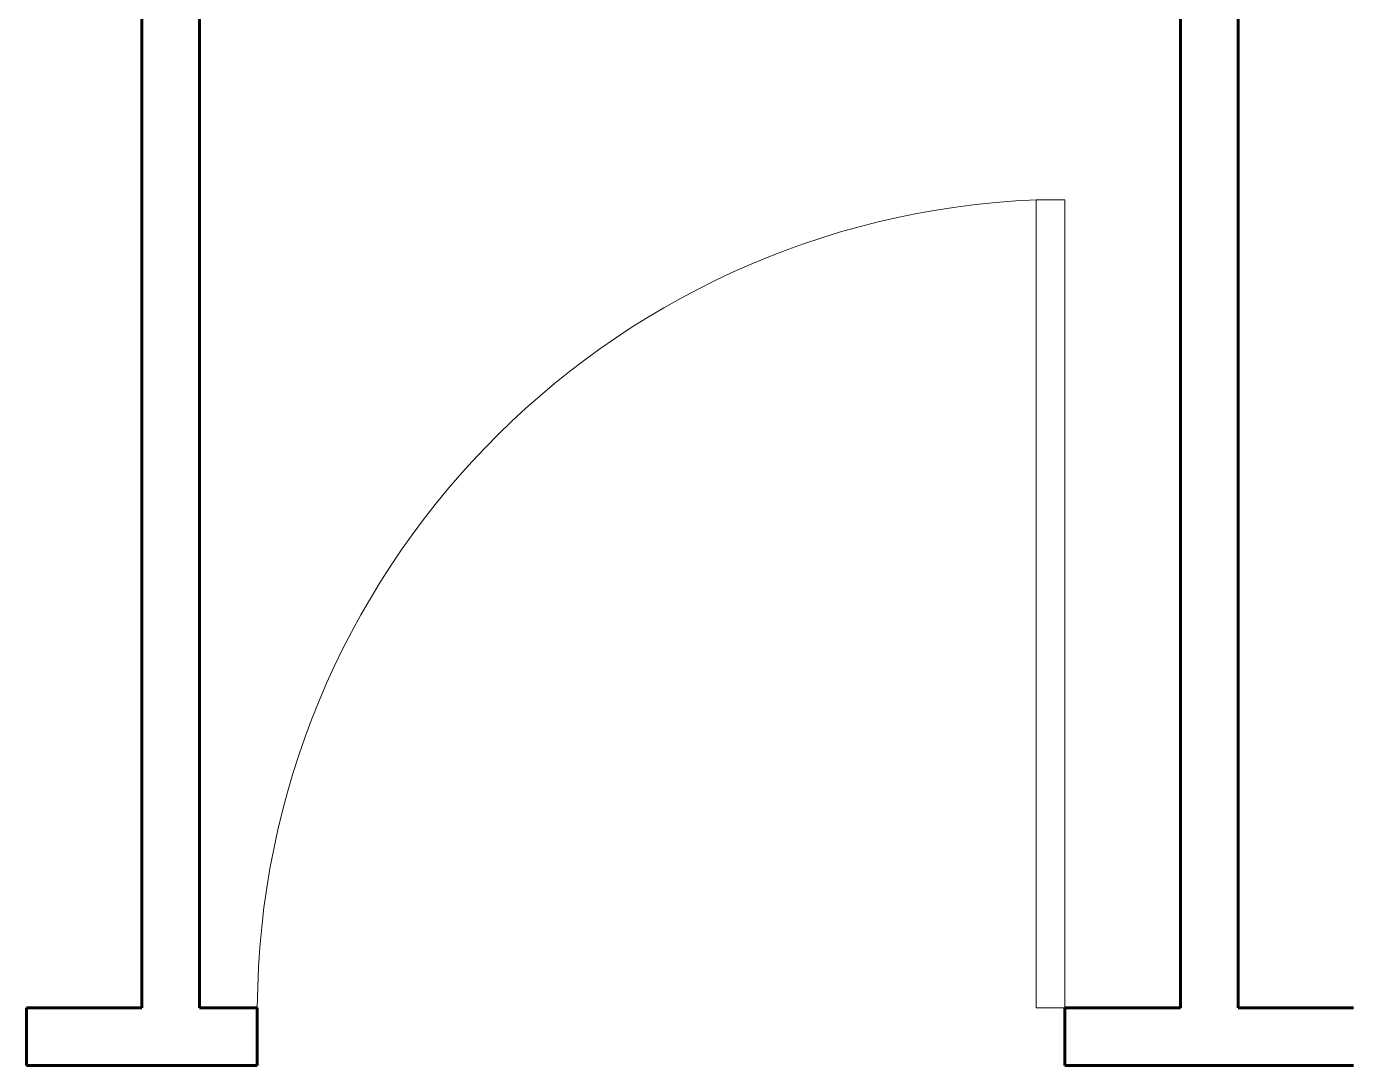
# Model space of a CAD drawing. Header units: metres. Extents: x 78 to 178, y -74 to 157.
# Drawn here: x 119.408 to 120.558, y 98.611 to 99.511 of the extents above; entities that cross this region are included whole.
import ezdxf

# ---------------------------------------------------------------- set-up
doc = ezdxf.new("R2010")
doc.units = ezdxf.units.M
doc.layers.add('envolvente', color=164, linetype='Continuous', lineweight=60)
doc.layers.add('puertas', color=15, linetype='Continuous', lineweight=9)

msp = doc.modelspace()

# ---------------------------------------------------------------- linework, layer by layer
at = {"layer": 'envolvente'}
for p, q in [((119.50784, 98.66091), (119.50784, 100.41091)), ((119.55784, 98.66091), (119.55784, 100.41091)), ((120.40784, 98.66091), (120.40784, 100.41091)), ((120.45784, 98.66091), (120.45784, 100.41091)), ((119.50784, 98.66091), (119.40784, 98.66091)), ((119.40784, 98.61091), (119.40784, 98.66091)), ((119.60784, 98.66091), (119.55784, 98.66091)), ((119.60784, 98.61091), (119.60784, 98.66091)), ((120.40784, 98.66091), (120.30784, 98.66091)), ((120.30784, 98.61091), (120.30784, 98.66091)), ((120.55784, 98.66091), (120.45784, 98.66091)), ((119.60784, 98.61091), (119.40784, 98.61091)), ((120.55784, 98.61091), (120.30784, 98.61091))]:
    msp.add_line(p, q, dxfattribs=at)
at = {"layer": 'puertas'}
msp.add_lwpolyline([(120.28284, 98.66091), (120.30784, 98.66091), (120.30784, 99.36091), (120.28284, 99.36091)], close=True, dxfattribs=at)
msp.add_arc((120.31235, 98.65701), 0.70451, 92.40017, 179.68308, dxfattribs=at)

doc.saveas('drawing.dxf')
